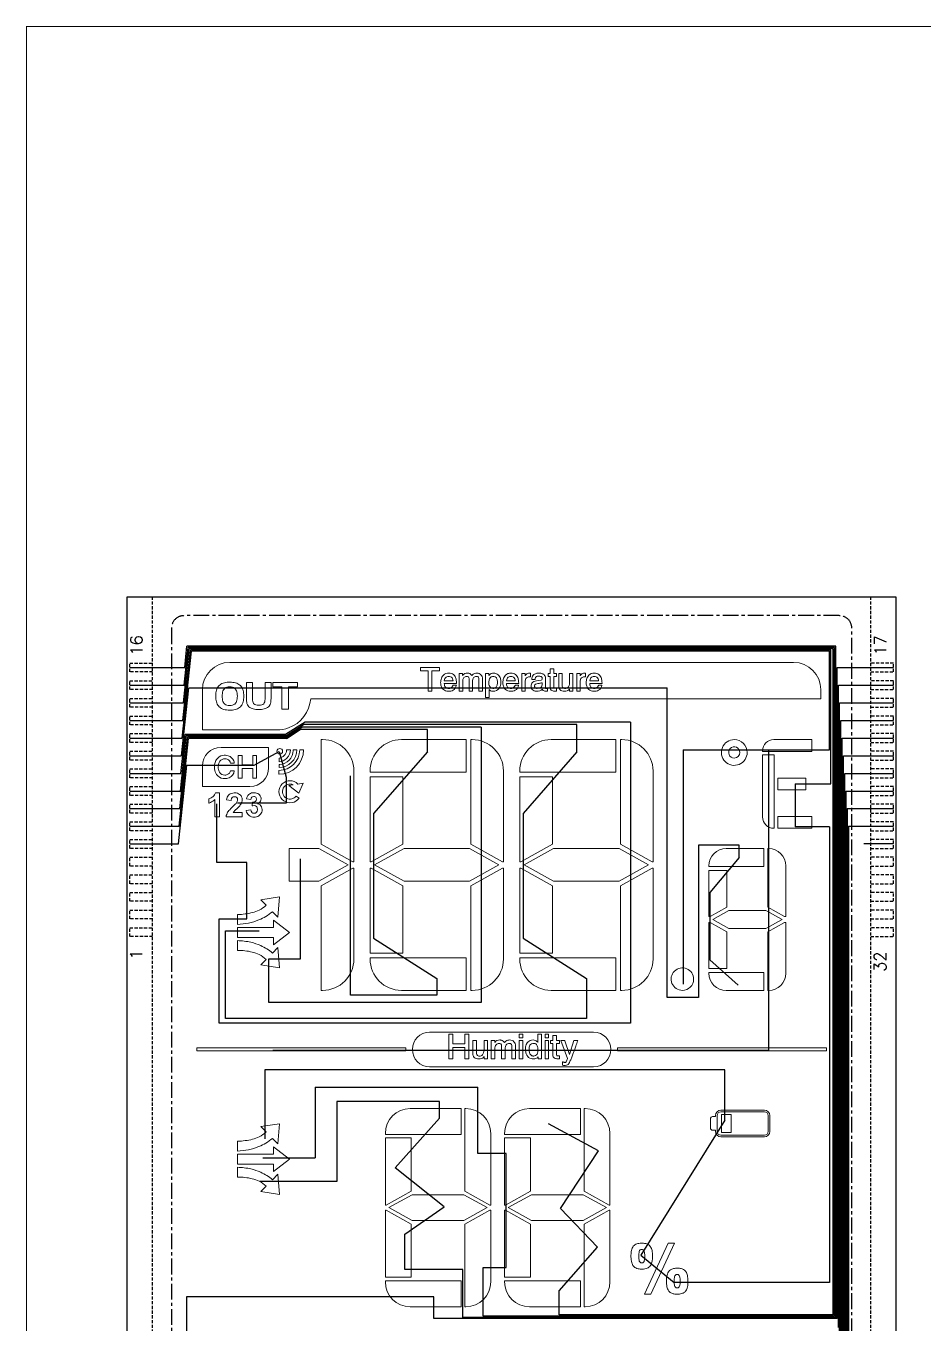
# Model space of a CAD drawing. Header units: millimetres. Extents: x 406 to 1082, y -777 to -474.
# Drawn here: x 752.3 to 823.5, y -701.9 to -599 of the extents above; entities that cross this region are included whole.
import ezdxf
from ezdxf.enums import TextEntityAlignment as Align

# ---------------------------------------------------------------- set-up
doc = ezdxf.new("R2010")
doc.units = ezdxf.units.MM
doc.linetypes.add('CENTER', pattern=[2, 1.25, -0.25, 0.25, -0.25])
doc.linetypes.add('HIDDEN', pattern=[0.375, 0.25, -0.125])
doc.layers.add('SEG', color=42, linetype='Continuous')
doc.layers.add('SPEC', color=2, linetype='Continuous')
doc.styles.add('ROMANS', font='ROMANS.shx')

msp = doc.modelspace()

# ---------------------------------------------------------------- linework, layer by layer
msp.add_lwpolyline([(821.362, -644.302), (821.362, -729.302), (760.362, -729.302), (760.362, -644.302)], close=True)
at = {"linetype": 'HIDDEN'}
for points in [[(762.362, -729.302), (762.362, -644.302)], [(819.362, -729.302), (819.362, -644.302)], [(762.362, -650.262), (760.562, -650.262), (760.562, -649.562), (762.362, -649.562)], [(819.362, -650.262), (821.162, -650.262), (821.162, -649.562), (819.362, -649.562)], [(762.362, -651.662), (760.562, -651.662), (760.562, -650.962), (762.362, -650.962)], [(819.362, -651.662), (821.162, -651.662), (821.162, -650.962), (819.362, -650.962)], [(762.362, -653.062), (760.562, -653.062), (760.562, -652.362), (762.362, -652.362)], [(819.362, -653.062), (821.162, -653.062), (821.162, -652.362), (819.362, -652.362)], [(762.362, -654.462), (760.562, -654.462), (760.562, -653.762), (762.362, -653.762)], [(819.362, -654.462), (821.162, -654.462), (821.162, -653.762), (819.362, -653.762)], [(762.362, -655.862), (760.562, -655.862), (760.562, -655.162), (762.362, -655.162)], [(819.362, -655.862), (821.162, -655.862), (821.162, -655.162), (819.362, -655.162)], [(762.362, -657.262), (760.562, -657.262), (760.562, -656.562), (762.362, -656.562)], [(819.362, -657.262), (821.162, -657.262), (821.162, -656.562), (819.362, -656.562)], [(762.362, -658.662), (760.562, -658.662), (760.562, -657.962), (762.362, -657.962)], [(819.362, -658.662), (821.162, -658.662), (821.162, -657.962), (819.362, -657.962)], [(762.362, -660.062), (760.562, -660.062), (760.562, -659.362), (762.362, -659.362)], [(819.362, -660.062), (821.162, -660.062), (821.162, -659.362), (819.362, -659.362)], [(762.362, -661.462), (760.562, -661.462), (760.562, -660.762), (762.362, -660.762)], [(819.362, -661.462), (821.162, -661.462), (821.162, -660.762), (819.362, -660.762)], [(762.362, -662.862), (760.562, -662.862), (760.562, -662.162), (762.362, -662.162)], [(819.362, -662.862), (821.162, -662.862), (821.162, -662.162), (819.362, -662.162)], [(762.362, -664.262), (760.562, -664.262), (760.562, -663.562), (762.362, -663.562)], [(819.362, -664.262), (821.162, -664.262), (821.162, -663.562), (819.362, -663.562)], [(762.362, -665.662), (760.562, -665.662), (760.562, -664.962), (762.362, -664.962)], [(819.362, -665.662), (821.162, -665.662), (821.162, -664.962), (819.362, -664.962)], [(762.362, -667.062), (760.562, -667.062), (760.562, -666.362), (762.362, -666.362)], [(819.362, -667.062), (821.162, -667.062), (821.162, -666.362), (819.362, -666.362)], [(762.362, -668.462), (760.562, -668.462), (760.562, -667.762), (762.362, -667.762)], [(819.362, -668.462), (821.162, -668.462), (821.162, -667.762), (819.362, -667.762)], [(762.362, -669.862), (760.562, -669.862), (760.562, -669.162), (762.362, -669.162)], [(819.362, -669.862), (821.162, -669.862), (821.162, -669.162), (819.362, -669.162)], [(762.362, -671.262), (760.562, -671.262), (760.562, -670.562), (762.362, -670.562)], [(819.362, -671.262), (821.162, -671.262), (821.162, -670.562), (819.362, -670.562)]]:
    msp.add_lwpolyline(points, dxfattribs=at)
at = {"linetype": 'CENTER'}
msp.add_lwpolyline([(763.862, -646.802), (763.862, -726.802, 0.4142136), (764.862, -727.802), (816.862, -727.802, 0.4142136), (817.862, -726.802), (817.862, -646.802, 0.4142136), (816.862, -645.802), (764.862, -645.802, 0.4142136)], format="xyb", close=True, dxfattribs=at)
at = {"lineweight": 9}
for points in [[(772.244, -654.87, 0.0871092), (773.155, -654.711, 0.2946703), (774.915, -652.393), (815.4, -652.393), (815.4, -651.671, 0.4141296), (813.235, -649.506), (768.491, -649.506, 0.4141209), (766.326, -651.671), (766.326, -654.87)], [(794.427, -650.636), (794.208, -650.636), (794.208, -651.476), (794.208, -651.484), (794.209, -651.491, 0.3059081), (794.252, -651.552, 0.0980566), (794.313, -651.561), (794.427, -651.561), (794.427, -651.78), (794.234, -651.78, -0.0446054), (794.141, -651.772, -0.1571167), (793.995, -651.7, -0.1693673), (793.932, -651.558, -0.0394879), (793.93, -651.495), (793.93, -650.636), (793.761, -650.636), (793.761, -650.398), (793.93, -650.398), (793.93, -650.03), (794.208, -650.03), (794.208, -650.398), (794.427, -650.398)], [(785.88, -651.581, 0.0370069), (785.956, -651.57, 0.2429211), (786.179, -651.398, 0.0434346), (786.204, -651.331), (786.209, -651.313), (786.477, -651.313), (786.471, -651.342, -0.2067618), (786.223, -651.725, -0.1032395), (786.035, -651.787, -0.0377181), (785.85, -651.8, -0.0722523), (785.619, -651.76, -0.1862673), (785.331, -651.527, -0.0984507), (785.24, -651.245, -0.0237574), (785.229, -651.129, -0.0780408), (785.29, -650.766, -0.0295792), (785.324, -650.685, -0.2001827), (785.64, -650.402, -0.0792773), (785.889, -650.358, -0.0606487), (786.059, -650.38, -0.2130731), (786.379, -650.635, -0.0851086), (786.471, -650.917, -0.0383409), (786.491, -651.168), (786.492, -651.193), (785.517, -651.193, 0.0767898), (785.547, -651.373, 0.2384183), (785.724, -651.557, 0.0874784)], [(785.86, -650.616, 0.0352199), (785.79, -650.627, 0.2240954), (785.573, -650.791, 0.0898478), (785.52, -650.964), (786.211, -650.964, 0.0738911), (786.172, -650.803, 0.2720981), (785.944, -650.623, 0.0435445)], [(788.55, -651.78), (788.272, -651.78), (788.272, -650.9, 0.0223432), (788.271, -650.841, 0.1151529), (788.235, -650.7, 0.0641145), (788.209, -650.666, 0.1750624), (788.098, -650.617, 0.0452947), (788.049, -650.616, 0.0285811), (788.002, -650.624, 0.2370554), (787.81, -650.772, 0.0948176), (787.764, -650.951), (787.764, -651.78), (787.486, -651.78), (787.486, -650.84, 0.0735874), (787.472, -650.73, 0.2935156), (787.356, -650.621, 0.0535163), (787.302, -650.616, 0.0366851), (787.237, -650.624, 0.2307951), (787.036, -650.77, 0.1007714), (786.983, -650.958, 0.0202046), (786.978, -651.03), (786.978, -651.78), (786.7, -651.78), (786.7, -650.398), (786.969, -650.398), (786.969, -650.537, -0.2335848), (787.352, -650.358, -0.0288833), (787.408, -650.361, -0.1971162), (787.653, -650.492, -0.0448446), (787.701, -650.561, -0.0555893), (787.813, -650.454, -0.1656337), (788.089, -650.357), (788.108, -650.358, -0.0746218), (788.287, -650.396, -0.2255921), (788.515, -650.63, -0.0816605), (788.55, -650.839)], [(789.43, -650.358, -0.0648928), (789.618, -650.392, -0.1926901), (789.908, -650.63, -0.0966706), (790.002, -650.93, -0.0218144), (790.012, -651.048, -0.0781946), (789.945, -651.418, -0.0343251), (789.904, -651.51, -0.229454), (789.537, -651.783, -0.0447028), (789.401, -651.8, -0.0254463), (789.338, -651.796, -0.1828123), (789.067, -651.671), (789.067, -652.287), (788.799, -652.287), (788.799, -650.398), (789.057, -650.398), (789.057, -650.552, -0.033171), (789.103, -650.497, -0.2137865)], [(789.391, -650.616, 0.033145), (789.34, -650.619, 0.2103507), (789.156, -650.726, 0.0989126), (789.086, -650.882, 0.0625653), (789.057, -651.158, 0.0750688), (789.088, -651.352, 0.2662662), (789.314, -651.566, 0.0457063), (789.402, -651.581, 0.0306271), (789.451, -651.577, 0.2525837), (789.666, -651.422, 0.0966536), (789.728, -651.189, 0.0200891), (789.734, -651.088, 0.0218403), (789.732, -650.992, 0.1116626), (789.67, -650.759, 0.0623045), (789.627, -650.701, 0.1704659), (789.454, -650.62, 0.0339054)], [(790.45, -651.193, 0.0767898), (790.479, -651.373, 0.2384183), (790.657, -651.557, 0.0874784), (790.812, -651.581, 0.0370069), (790.889, -651.57, 0.2429211), (791.112, -651.398, 0.0434346), (791.137, -651.331), (791.142, -651.313), (791.409, -651.313), (791.404, -651.342, -0.2067618), (791.155, -651.725, -0.1032395), (790.967, -651.787, -0.0377181), (790.783, -651.8, -0.0722523), (790.552, -651.76, -0.1862673), (790.264, -651.527, -0.0984507), (790.172, -651.245, -0.0237574), (790.162, -651.129, -0.0780408), (790.222, -650.766, -0.0295792), (790.257, -650.685, -0.2001827), (790.572, -650.402, -0.0792773), (790.822, -650.358, -0.0606487), (790.992, -650.38, -0.2130731), (791.311, -650.635, -0.0851086), (791.403, -650.917, -0.0383409), (791.424, -651.168), (791.424, -651.193)], [(790.793, -650.616, 0.0352199), (790.723, -650.627, 0.2240954), (790.505, -650.791, 0.0898478), (790.453, -650.964), (791.144, -650.964, 0.0738911), (791.105, -650.803, 0.2720981), (790.876, -650.623, 0.0435445)], [(792.369, -650.656), (792.254, -650.656, 0.0660722), (792.138, -650.677, 0.2225021), (791.973, -650.83, 0.086201), (791.941, -650.98), (791.941, -651.78), (791.663, -651.78), (791.663, -650.398), (791.931, -650.398), (791.931, -650.565, -0.054473), (792.018, -650.465, -0.1933962), (792.285, -650.358, -0.1050475), (792.33, -650.368), (792.369, -650.368)], [(793.711, -651.78), (793.637, -651.78, -0.0849996), (793.506, -651.787, -0.1173174), (793.382, -651.749, -0.06037), (793.351, -651.723, -0.1553075), (793.307, -651.63, -0.1861213), (792.841, -651.8, -0.0737311), (792.646, -651.763, -0.2680588), (792.413, -651.505, -0.0455964), (792.4, -651.408, -0.0377854), (792.408, -651.318, -0.2434006), (792.616, -651.03, -0.084849), (792.828, -650.965), (793.197, -650.925, 0.352044), (793.29, -650.835, 0.0482908), (793.294, -650.79, 0.2795521), (793.214, -650.64, 0.098485), (793.105, -650.603, 0.0721109), (792.926, -650.602, 0.030333), (792.887, -650.611, 0.2865378), (792.736, -650.77, 0.0431653), (792.726, -650.832), (792.725, -650.855), (792.469, -650.855), (792.469, -650.83, -0.0662702), (792.492, -650.67, -0.2084757), (792.686, -650.43, -0.1016325), (792.94, -650.362, -0.0222196), (793.04, -650.358, -0.0795902), (793.305, -650.406, -0.034289), (793.366, -650.435, -0.2338171), (793.544, -650.681, -0.0401185), (793.552, -650.76), (793.552, -651.526, 0.0460385), (793.554, -651.546, 0.2661434), (793.577, -651.576, 0.1001883), (793.607, -651.581), (793.633, -651.581, -0.0687775), (793.687, -651.571), (793.711, -651.571)], [(792.687, -651.377, 0.0641094), (792.697, -651.458, 0.2559658), (792.791, -651.565, 0.091977), (792.891, -651.581, 0.0893706), (793.118, -651.528, 0.2783813), (793.284, -651.296), (793.284, -651.118, -0.0543915), (793.043, -651.178), (792.944, -651.193, 0.0846469), (792.787, -651.227, 0.0349856), (792.759, -651.242, 0.274835)], [(795.72, -650.398), (795.72, -651.78), (795.462, -651.78), (795.462, -651.62, -0.1936753), (795.176, -651.791, -0.0434189), (795.072, -651.8), (795.049, -651.8, -0.0767811), (794.845, -651.761, -0.2306986), (794.626, -651.544, -0.0806607), (794.597, -651.378), (794.597, -650.398), (794.875, -650.398), (794.875, -651.307, 0.1001322), (794.902, -651.465, 0.2115872), (795.005, -651.565, 0.0930094), (795.109, -651.581, 0.0384247), (795.175, -651.574, 0.2240954), (795.378, -651.436, 0.1015477), (795.444, -651.231, 0.0191729), (795.452, -651.156), (795.452, -650.398)], [(796.735, -650.656), (796.62, -650.656, 0.0660722), (796.504, -650.677, 0.2225021), (796.339, -650.83, 0.086201), (796.307, -650.98), (796.307, -651.78), (796.029, -651.78), (796.029, -650.398), (796.297, -650.398), (796.297, -650.565, -0.054473), (796.384, -650.465, -0.1933962), (796.651, -650.358, -0.1050475), (796.696, -650.368), (796.735, -650.368)], [(798.037, -651.193), (797.063, -651.193, 0.0769765), (797.092, -651.373, 0.2383717), (797.27, -651.557, 0.087331), (797.426, -651.581, 0.0369768), (797.503, -651.57, 0.2437931), (797.725, -651.399, 0.0436173), (797.75, -651.331), (797.755, -651.313), (798.022, -651.313), (798.017, -651.341, -0.2073763), (797.768, -651.725, -0.1039185), (797.581, -651.787, -0.0376428), (797.397, -651.8, -0.072254), (797.166, -651.76, -0.1859131), (796.877, -651.527, -0.0983465), (796.786, -651.245, -0.0237614), (796.775, -651.13, -0.077701), (796.836, -650.766, -0.0294773), (796.87, -650.685, -0.1999693), (797.186, -650.402, -0.0793938), (797.435, -650.358, -0.0605653), (797.606, -650.38, -0.2132511), (797.925, -650.635, -0.0852939), (798.017, -650.917, -0.0384156), (798.037, -651.168)], [(797.406, -650.616, 0.0352199), (797.336, -650.627, 0.2240954), (797.119, -650.791, 0.0898478), (797.066, -650.964), (797.757, -650.964, 0.0742199), (797.718, -650.803, 0.2722055), (797.489, -650.623, 0.0434684)], [(767.799, -656.249, 0.4141272), (766.326, -657.723), (766.326, -659.353), (770.098, -659.353, 0.4141272), (771.572, -657.879), (771.572, -656.249)], [(772.239, -656.56, -0.4141418), (772.464, -656.336, -0.4141418), (772.688, -656.56, -1)], [(774.046, -656.438, -0.4133164), (772.406, -658.078), (772.4, -658.078), (772.4, -658.386), (772.403, -658.387, 0.4136352), (774.354, -656.438)], [(772.824, -656.899, -0.191568), (772.411, -657.097), (772.405, -657.098), (772.405, -657.403, 0.1772311), (773.003, -657.125), (773.032, -657.094, 0.190199), (773.302, -656.438), (772.998, -656.438), (772.996, -656.474, -0.1908483)], [(773.52, -656.491, -0.1960727), (773.212, -657.263, -0.1963936), (772.461, -657.619), (772.406, -657.62), (772.406, -657.849, 0.4133654), (773.817, -656.437), (773.518, -656.437)], [(775.75, -655.632), (775.75, -663.925), (778.262, -665.32), (778.343, -665.32), (778.343, -658.122, 0.4141282), (775.854, -655.632)], [(779.634, -658.122), (779.634, -658.225), (787.261, -658.225), (787.261, -655.632), (782.124, -655.632, 0.4141339)], [(787.621, -655.632), (787.621, -663.925), (790.134, -665.32), (790.214, -665.32), (790.214, -658.122, 0.4141343), (787.725, -655.632)], [(793.995, -655.632, 0.4141339), (791.505, -658.122), (791.505, -658.225), (799.132, -658.225), (799.132, -655.632)], [(799.492, -655.632), (799.492, -663.925), (802.005, -665.32), (802.086, -665.32), (802.086, -658.122, 0.4141343), (799.596, -655.632)], [(809.554, -656.654, -2.414661), (808.532, -655.632, -0.4141364)], [(808.532, -657.099, -2.414768), (808.976, -656.654, -0.4141321)], [(810.77, -656.531), (810.77, -656.568), (814.687, -656.568), (814.687, -655.632), (811.668, -655.632, 0.4141346)], [(768.095, -658.73, -0.0372086), (767.965, -658.72, -0.2088208), (767.443, -658.398, -0.1229838), (767.281, -657.959, -0.0895234), (767.304, -657.518, -0.0875417), (767.434, -657.218, -0.2106314), (767.951, -656.884, -0.1140221), (768.37, -656.913, -0.2344311), (768.809, -657.33, -0.0527074), (768.85, -657.49), (768.546, -657.49, 0.0398684), (768.516, -657.407, 0.256206), (768.199, -657.16, 0.0449987), (768.095, -657.151, 0.2451777), (767.715, -657.341, 0.1026789), (767.607, -657.582, 0.106525), (767.603, -658.002, 0.0858546), (767.69, -658.224, 0.2693078), (768.095, -658.452, 0.0440129), (768.194, -658.443, 0.2473547), (768.521, -658.197, 0.0608754), (768.549, -658.11), (768.855, -658.11, -0.2693817), (768.435, -658.665, -0.1016228)], [(810.77, -656.837), (810.77, -661.771, 0.4141356), (811.668, -662.67), (811.706, -662.67), (811.706, -656.837)], [(773.889, -660.395, 0.0473747), (773.996, -660.269), (773.756, -660.109, -0.3655924), (773.005, -660.292, -0.414149), (772.736, -659.49, -0.4141292), (773.539, -659.22), (773.172, -659.285), (773.964, -659.893), (774.307, -659.084), (773.903, -659.156, 0.4141394), (772.663, -659.142, 0.4141402), (772.649, -660.381, 0.4141294)], [(810.889, -664.283), (807.885, -664.283, 0.414124), (806.522, -665.646), (806.522, -665.703), (810.889, -665.703)], [(811.255, -664.283), (811.198, -664.283), (811.198, -668.929), (812.511, -669.659), (812.618, -669.659), (812.618, -665.646, 0.4141194)], [(775.75, -675.527), (775.854, -675.527, 0.4141277), (778.343, -673.038), (778.343, -665.839), (778.262, -665.839), (775.75, -667.235)], [(787.621, -675.527), (787.725, -675.527, 0.4141339), (790.214, -673.038), (790.214, -665.839), (790.134, -665.839), (787.621, -667.235)], [(802.005, -665.839), (799.492, -667.235), (799.492, -675.527), (799.596, -675.527, 0.4141339), (802.086, -673.038), (802.086, -665.839)], [(770.805, -669.938, 0.0353371), (771.358, -669.663, 0.0446225), (771.891, -669.284), (772.299, -669.718), (772.445, -668.119), (770.972, -668.349), (771.382, -668.772, -0.0872548), (770.822, -669.162, -0.0437307), (770.304, -669.352, -0.0622478), (769.115, -669.505), (769.115, -670.292, 0.0864883)], [(811.198, -670.883), (811.198, -675.529), (811.255, -675.529, 0.4141185), (812.618, -674.166), (812.618, -670.154), (812.511, -670.154)], [(770.822, -672.689, -0.0890301), (771.382, -673.079), (770.972, -673.501), (772.445, -673.732), (772.299, -672.134), (771.891, -672.568, 0.0685659), (770.949, -671.976, 0.0482334), (770.179, -671.711, 0.0398014), (769.115, -671.578), (769.115, -672.356, -0.0679718), (770.274, -672.491, -0.0459294)], [(779.634, -672.934), (779.634, -673.038, 0.4141343), (782.124, -675.527), (787.261, -675.527), (787.261, -672.934)], [(791.505, -672.934), (791.505, -673.038, 0.4141343), (793.995, -675.527), (799.132, -675.527), (799.132, -672.934)], [(804.411, -675.528, -2.4147199), (805.304, -674.635, -0.4141359)], [(810.889, -674.109), (806.522, -674.109), (806.522, -674.166, 0.4141256), (807.885, -675.529), (810.889, -675.529)], [(784.353, -678.843, 0.4141317), (782.983, -680.213, 0.41412), (784.353, -681.584), (797.372, -681.584, 0.4141304), (798.743, -680.213, 0.4141421), (797.372, -678.843)], [(793.229, -680.944), (792.962, -680.944), (792.962, -680.809, -0.1857359), (792.691, -680.957, -0.0398016), (792.592, -680.965, -0.062601), (792.401, -680.935, -0.1994728), (792.075, -680.677, -0.080211), (791.982, -680.421, -0.0408194), (791.954, -680.183, -0.0807621), (792.021, -679.832, -0.0287766), (792.055, -679.759, -0.1851882), (792.335, -679.507, -0.079826), (792.559, -679.462, -0.1764781), (792.872, -679.578, -0.0372204), (792.951, -679.652), (792.951, -678.994), (793.229, -678.994)], [(788.95, -680.944), (788.683, -680.944), (788.683, -680.776, -0.2022052), (788.369, -680.958, -0.0373862), (788.275, -680.965), (788.249, -680.965, -0.0771179), (788.037, -680.925, -0.2230688), (787.812, -680.709, -0.0872839), (787.779, -680.525), (787.779, -679.503), (788.067, -679.503), (788.067, -680.452, 0.1019513), (788.096, -680.616, 0.2718278), (788.254, -680.734, 0.0417593), (788.312, -680.739, 0.0322002), (788.372, -680.733, 0.2230069), (788.589, -680.595, 0.1046555), (788.662, -680.385, 0.0225802), (788.672, -680.294), (788.672, -679.503), (788.95, -679.503)], [(790.884, -680.026, 0.0224772), (790.884, -679.965, 0.115913), (790.846, -679.817, 0.0645116), (790.818, -679.781, 0.1661262), (790.712, -679.732, 0.0381461), (790.665, -679.728), (790.658, -679.728), (790.65, -679.729, 0.0287049), (790.602, -679.737, 0.2370717), (790.4, -679.892, 0.0947445), (790.352, -680.08), (790.352, -680.944), (790.064, -680.944), (790.064, -679.964, 0.073453), (790.049, -679.849, 0.2935992), (789.927, -679.734, 0.053587), (789.87, -679.729, 0.0366502), (789.802, -679.738, 0.2307724), (789.592, -679.89, 0.1009418), (789.536, -680.087, 0.0202476), (789.532, -680.162), (789.532, -680.944), (789.243, -680.944), (789.243, -679.503), (789.521, -679.503), (789.521, -679.65, -0.2346799), (789.922, -679.461, -0.0289815), (789.981, -679.465, -0.1982982), (790.237, -679.602, -0.0452392), (790.287, -679.674, -0.0594676), (790.41, -679.558, -0.173408), (790.713, -679.462, -0.0747801), (790.899, -679.501, -0.2262586), (791.136, -679.745, -0.0816665), (791.173, -679.963), (791.173, -680.944), (790.884, -680.944)], [(792.602, -679.729, 0.028257), (792.545, -679.732, 0.1738066), (792.354, -679.818, 0.1166314), (792.275, -679.955, 0.0857098), (792.242, -680.223, 0.068715), (792.285, -680.488, 0.0369916), (792.314, -680.558, 0.2394821), (792.533, -680.731, 0.0374432), (792.593, -680.739, 0.0384111), (792.675, -680.724, 0.2578203), (792.916, -680.505, 0.0830756), (792.951, -680.295, 0.0652167), (792.918, -679.995, 0.0691602), (792.865, -679.869, 0.2283956), (792.665, -679.734, 0.0413545)], [(794.652, -679.749), (794.424, -679.749), (794.424, -680.628), (794.424, -680.636), (794.425, -680.644, 0.3063573), (794.47, -680.708, 0.0979138), (794.534, -680.718), (794.652, -680.718), (794.652, -680.944), (794.451, -680.944, -0.04486), (794.354, -680.936, -0.1565868), (794.202, -680.861, -0.169498), (794.138, -680.713, -0.039098), (794.136, -680.648), (794.136, -679.749), (793.959, -679.749), (793.959, -679.503), (794.136, -679.503), (794.136, -679.118), (794.424, -679.118), (794.424, -679.503), (794.652, -679.503)], [(796.101, -679.536, 0.0091527), (795.956, -679.941), (795.84, -680.26), (795.722, -680.579), (795.602, -680.897, -0.0120614), (795.491, -681.156, -0.0336797), (795.396, -681.336, -0.075617), (795.347, -681.394, -0.1677939), (795.216, -681.47, -0.0726062), (795.028, -681.484), (795.027, -681.484, -0.1014928), (794.926, -681.461), (794.911, -681.455), (794.911, -681.206), (794.936, -681.206, -0.1872411), (794.969, -681.22, 0.0755878), (795.07, -681.237), (795.079, -681.239, 0.2049529), (795.131, -681.237, 0.1103256), (795.177, -681.197, 0.0694657), (795.246, -681.073, 0.0242038), (795.294, -680.941), (794.776, -679.503), (795.088, -679.503), (795.094, -679.52), (795.449, -680.606), (795.8, -679.503), (796.114, -679.503)], [(780.843, -686.867), (780.843, -686.949), (786.869, -686.949), (786.869, -684.9), (782.81, -684.9, 0.4141341)], [(787.154, -684.9), (787.154, -691.452), (789.139, -692.555), (789.203, -692.555), (789.203, -686.867, 0.4141341), (787.236, -684.9)], [(790.304, -686.867), (790.304, -686.949), (796.33, -686.949), (796.33, -684.9), (792.271, -684.9, 0.4141341)], [(796.614, -684.9), (796.614, -691.452), (798.6, -692.555), (798.664, -692.555), (798.664, -686.867, 0.4141341), (796.696, -684.9)], [(810.921, -685.027), (807.474, -685.027, 0.4133956), (807.041, -685.46), (807.041, -685.544), (806.815, -685.544, 0.4141365), (806.634, -685.724), (806.634, -686.447, 0.4141299), (806.815, -686.627), (807.041, -686.627), (807.041, -686.716, 0.4133988), (807.474, -687.149), (810.921, -687.149, 0.4133716), (811.354, -686.716), (811.354, -685.46, 0.4133716)], [(810.921, -687.014), (807.474, -687.014, -0.4134888), (807.176, -686.716), (807.176, -685.46, -0.413501), (807.474, -685.162), (810.921, -685.162, -0.4135403), (811.219, -685.46), (811.219, -686.716, -0.4135403)], [(770.822, -687.143, -0.0437307), (770.304, -687.334, -0.0622478), (769.115, -687.486), (769.115, -688.273, 0.0864883), (770.805, -687.919, 0.0353371), (771.358, -687.644, 0.0446225), (771.891, -687.265), (772.299, -687.699), (772.445, -686.1), (770.972, -686.331), (771.382, -686.753, -0.0872548)], [(770.949, -689.958, 0.0482334), (770.179, -689.692, 0.0398014), (769.115, -689.559), (769.115, -690.337, -0.0679718), (770.274, -690.472, -0.0459294), (770.822, -690.671, -0.0890301), (771.382, -691.061), (770.972, -691.483), (772.445, -691.713), (772.299, -690.115), (771.891, -690.549, 0.0685659)], [(787.154, -694.068), (787.154, -700.62), (787.236, -700.62, 0.4141341), (789.203, -698.653), (789.203, -692.965), (789.139, -692.965)], [(796.614, -694.068), (796.614, -700.62), (796.696, -700.62, 0.4141341), (798.664, -698.653), (798.664, -692.965), (798.6, -692.965)], [(800.826, -697.594), (800.788, -697.58, -0.1339508), (800.529, -697.403, -0.1025514), (800.393, -697.128, -0.0632424), (800.333, -696.674), (800.332, -696.619), (800.332, -696.606), (800.332, -696.551), (800.334, -696.498), (800.336, -696.447, -0.0643588), (800.402, -696.056, -0.1324688), (800.577, -695.762, -0.1250843), (800.876, -695.61, -0.0639649), (801.239, -695.577, -0.0787069), (801.588, -695.637, -0.1488955), (801.865, -695.837, -0.0274428), (801.917, -695.919, -0.0801137), (802.019, -696.251, -0.0610197), (802.031, -696.862, -0.0516939), (801.974, -697.156), (801.962, -697.191, -0.1018275), (801.823, -697.43, -0.1285868), (801.539, -697.596, -0.0801347), (801.137, -697.641, -0.0711959)], [(801.403, -696.907, -0.0571083), (801.369, -697.029), (801.353, -697.059), (801.329, -697.091), (801.3, -697.115), (801.267, -697.133), (801.229, -697.143), (801.188, -697.146), (801.152, -697.144), (801.113, -697.135), (801.08, -697.119), (801.05, -697.096), (801.026, -697.066, -0.0997243), (800.977, -696.934), (800.97, -696.897, -0.0207675), (800.956, -696.767), (800.954, -696.716, -0.0471644), (800.971, -696.312), (800.978, -696.276, -0.079443), (801.022, -696.158), (801.045, -696.127), (801.074, -696.103), (801.107, -696.085, -0.1204659), (801.222, -696.074), (801.26, -696.083), (801.294, -696.099), (801.323, -696.122, -0.1170759), (801.38, -696.217), (801.389, -696.246, -0.0581163), (801.423, -696.548, -0.0431886)], [(804.729, -697.905, 0.1958052), (804.4, -697.623, 0.0761133), (804.102, -697.566), (804.052, -697.563), (804.001, -697.562), (803.967, -697.562), (803.917, -697.564), (803.868, -697.568, 0.07373), (803.577, -697.633, 0.1978594), (803.254, -697.944, 0.0753701), (803.163, -698.294, 0.0663383), (803.17, -698.954, 0.0809523), (803.272, -699.286, 0.1134718), (803.437, -699.481, 0.051572), (803.564, -699.552, 0.0701802), (803.806, -699.615), (803.852, -699.621), (803.9, -699.625, 0.0188081), (804.038, -699.627), (804.088, -699.625, 0.0835128), (804.428, -699.557), (804.462, -699.541, 0.0904608), (804.636, -699.418, 0.1105234), (804.787, -699.147, 0.0684338), (804.854, -698.704, 0.0472932), (804.831, -698.237, 0.0800972)], [(780.843, -698.571), (780.843, -698.653, 0.4141341), (782.81, -700.62), (786.869, -700.62), (786.869, -698.571)], [(790.304, -698.571), (790.304, -698.653, 0.4141341), (792.271, -700.62), (796.33, -700.62), (796.33, -698.571)], [(804.232, -698.763), (804.228, -698.81, -0.0549024), (804.193, -698.989, -0.158432), (804.111, -699.101), (804.078, -699.118, -0.163158), (803.927, -699.122), (803.893, -699.106), (803.863, -699.083), (803.838, -699.054, -0.1010268), (803.797, -698.958, -0.0425744), (803.773, -698.806), (803.769, -698.759), (803.767, -698.708, -0.046268), (803.784, -698.298, -0.057955), (803.817, -698.176), (803.833, -698.145), (803.857, -698.114), (803.886, -698.089), (803.919, -698.072, -0.1288059), (804.036, -698.06), (804.073, -698.07), (804.107, -698.087), (804.136, -698.11), (804.162, -698.14, -0.1008725), (804.211, -698.271), (804.218, -698.307, -0.05209)]]:
    msp.add_lwpolyline(points, format="xyb", close=True, dxfattribs=at)
for points in [[(785.149, -650.168), (784.532, -650.168), (784.532, -651.78), (784.244, -651.78), (784.244, -650.168), (783.628, -650.168), (783.628, -649.91), (785.149, -649.91)], [(768.367, -653.294), (768.248, -653.283), (768.138, -653.266), (768.034, -653.241), (767.938, -653.209), (767.851, -653.17), (767.771, -653.124), (767.7, -653.07), (767.649, -653.023), (767.593, -652.959), (767.543, -652.889), (767.501, -652.811), (767.464, -652.725), (767.434, -652.632), (767.41, -652.531), (767.393, -652.424), (767.383, -652.309), (767.378, -652.187), (767.378, -652.165), (767.381, -652.043), (767.392, -651.93), (767.41, -651.824), (767.435, -651.724), (767.467, -651.632), (767.505, -651.547), (767.551, -651.469), (767.605, -651.399), (767.653, -651.346), (767.721, -651.289), (767.795, -651.237), (767.878, -651.193), (767.968, -651.157), (768.067, -651.127), (768.172, -651.105), (768.284, -651.088), (768.405, -651.081), (768.494, -651.078), (768.62, -651.082), (768.739, -651.093), (768.85, -651.11), (768.953, -651.135), (769.048, -651.167), (769.136, -651.206), (769.215, -651.254), (769.288, -651.306), (769.336, -651.35), (769.393, -651.413), (769.443, -651.485), (769.487, -651.564), (769.524, -651.65), (769.555, -651.744), (769.578, -651.844), (769.595, -651.952), (769.605, -652.066), (769.608, -652.187), (769.605, -652.308), (769.594, -652.424), (769.578, -652.531), (769.554, -652.632), (769.524, -652.725), (769.487, -652.812), (769.443, -652.89), (769.393, -652.962), (769.336, -653.025), (769.269, -653.084), (769.195, -653.136), (769.113, -653.18), (769.023, -653.218), (768.926, -653.247), (768.82, -653.271), (768.708, -653.287), (768.587, -653.295), (768.494, -653.298)], [(770.293, -651.094), (769.825, -651.094), (769.825, -652.459), (769.83, -652.573), (769.84, -652.669), (769.854, -652.75), (769.862, -652.78), (769.9, -652.879), (769.952, -652.957), (770.018, -653.024), (770.1, -653.086), (770.191, -653.137), (770.291, -653.179), (770.362, -653.201), (770.458, -653.223), (770.562, -653.238), (770.675, -653.247), (770.796, -653.25), (770.894, -653.248), (771.009, -653.24), (771.115, -653.226), (771.212, -653.205), (771.301, -653.179), (771.39, -653.143), (771.481, -653.091), (771.564, -653.029), (771.638, -652.957), (771.655, -652.934), (771.703, -652.85), (771.737, -652.744), (771.746, -652.7), (771.758, -652.609), (771.766, -652.503), (771.768, -652.382), (771.768, -651.094), (771.299, -651.094), (771.299, -652.371), (771.297, -652.424), (771.287, -652.543), (771.265, -652.644), (771.231, -652.726), (771.186, -652.789), (771.118, -652.841), (771.03, -652.877), (770.923, -652.899), (770.796, -652.906), (770.792, -652.906), (770.665, -652.899), (770.559, -652.876), (770.472, -652.84), (770.407, -652.787), (770.387, -652.765), (770.345, -652.695), (770.316, -652.606), (770.298, -652.498), (770.293, -652.371)], [(773.873, -651.455), (773.152, -651.455), (773.152, -653.218), (772.631, -653.218), (772.631, -651.455), (771.91, -651.455), (771.91, -651.094), (773.873, -651.094)], [(768.378, -652.922), (768.272, -652.9), (768.18, -652.863), (768.102, -652.812), (768.037, -652.745), (767.993, -652.679), (767.957, -652.6), (767.929, -652.51), (767.908, -652.408), (767.896, -652.293), (767.893, -652.167), (767.895, -652.082), (767.906, -651.968), (767.925, -651.864), (767.955, -651.773), (767.993, -651.692), (768.041, -651.623), (768.102, -651.564), (768.18, -651.512), (768.272, -651.473), (768.377, -651.451), (768.494, -651.444), (768.604, -651.45), (768.71, -651.471), (768.803, -651.507), (768.883, -651.559), (768.95, -651.625), (768.989, -651.682), (769.028, -651.76), (769.058, -651.849), (769.08, -651.949), (769.093, -652.062), (769.097, -652.187), (769.094, -652.291), (769.082, -652.405), (769.062, -652.507), (769.033, -652.599), (768.995, -652.678), (768.95, -652.746), (768.887, -652.81), (768.808, -652.862), (768.716, -652.899), (768.611, -652.921), (768.494, -652.929)], [(770.322, -658.699), (770.322, -657.916), (769.471, -657.916), (769.471, -658.699), (769.167, -658.699), (769.167, -656.903), (769.471, -656.903), (769.471, -657.64), (770.322, -657.64), (770.322, -656.903), (770.626, -656.903), (770.626, -658.699)], [(779.634, -658.585), (779.634, -665.32), (779.715, -665.32), (782.228, -663.925), (782.228, -658.585)], [(791.505, -658.585), (791.505, -665.32), (791.586, -665.32), (794.099, -663.925), (794.099, -658.585)], [(811.975, -658.683), (811.975, -659.619), (814.207, -659.619), (814.207, -658.683)], [(766.954, -660.625), (767.049, -660.579), (767.139, -660.525), (767.224, -660.463), (767.303, -660.395), (767.303, -661.765), (767.667, -661.765), (767.667, -659.861), (767.372, -659.861), (767.346, -659.921), (767.294, -660.008), (767.226, -660.09), (767.143, -660.163), (767.107, -660.191), (767.011, -660.256), (766.92, -660.306), (766.834, -660.341), (766.834, -660.67), (766.853, -660.665)], [(768.613, -660.413), (768.61, -660.459), (768.247, -660.423), (768.268, -660.303), (768.299, -660.198), (768.344, -660.109), (768.401, -660.035), (768.45, -659.991), (768.533, -659.939), (768.626, -659.899), (768.727, -659.874), (768.838, -659.862), (768.877, -659.861), (768.994, -659.868), (769.098, -659.89), (769.193, -659.926), (769.275, -659.976), (769.318, -660.012), (769.387, -660.091), (769.437, -660.18), (769.467, -660.276), (769.479, -660.382), (769.479, -660.389), (769.47, -660.496), (769.445, -660.597), (769.433, -660.632), (769.39, -660.721), (769.333, -660.811), (769.287, -660.875), (769.235, -660.936), (769.162, -661.01), (769.069, -661.099), (769.05, -661.117), (768.944, -661.216), (768.869, -661.287), (768.832, -661.327), (768.766, -661.413), (768.756, -661.428), (769.479, -661.428), (769.479, -661.765), (768.205, -661.765), (768.222, -661.663), (768.251, -661.562), (768.294, -661.465), (768.328, -661.402), (768.371, -661.339), (768.425, -661.27), (768.491, -661.194), (768.57, -661.11), (768.661, -661.021), (768.738, -660.947), (768.847, -660.844), (768.933, -660.758), (768.996, -660.69), (769.037, -660.64), (769.039, -660.637), (769.09, -660.538), (769.112, -660.44), (769.114, -660.415), (769.097, -660.305), (769.05, -660.227), (768.966, -660.177), (768.868, -660.162), (768.762, -660.181), (768.687, -660.231), (768.64, -660.305)], [(770.594, -660.452), (770.535, -660.533), (770.514, -660.55), (770.425, -660.588), (770.31, -660.597), (770.269, -660.894), (770.338, -660.878), (770.437, -660.867), (770.532, -660.886), (770.616, -660.947), (770.632, -660.966), (770.676, -661.054), (770.689, -661.165), (770.688, -661.209), (770.664, -661.313), (770.614, -661.395), (770.608, -661.401), (770.524, -661.461), (770.424, -661.48), (770.331, -661.464), (770.245, -661.409), (770.233, -661.397), (770.182, -661.313), (770.154, -661.203), (769.803, -661.246), (769.806, -661.276), (769.832, -661.38), (769.872, -661.474), (769.927, -661.558), (770, -661.633), (770.033, -661.661), (770.118, -661.713), (770.211, -661.751), (770.315, -661.775), (770.427, -661.782), (770.515, -661.777), (770.617, -661.757), (770.713, -661.722), (770.8, -661.671), (770.88, -661.606), (770.924, -661.559), (770.985, -661.474), (771.028, -661.384), (771.054, -661.285), (771.063, -661.18), (771.051, -661.07), (771.019, -660.973), (770.965, -660.886), (770.894, -660.816), (770.807, -660.762), (770.705, -660.73), (770.803, -660.666), (770.879, -660.594), (770.934, -660.515), (770.966, -660.426), (770.977, -660.331), (770.976, -660.292), (770.955, -660.193), (770.912, -660.102), (770.844, -660.015), (770.801, -659.975), (770.72, -659.918), (770.628, -659.877), (770.527, -659.853), (770.415, -659.844), (770.332, -659.849), (770.229, -659.868), (770.132, -659.903), (770.088, -659.926), (770.003, -659.988), (769.937, -660.064), (769.898, -660.129), (769.86, -660.226), (769.83, -660.34), (770.165, -660.397), (770.193, -660.288), (770.245, -660.209), (770.304, -660.166), (770.404, -660.143), (770.47, -660.152), (770.556, -660.2), (770.591, -660.249), (770.613, -660.353)], [(811.975, -662.67), (814.687, -662.67), (814.687, -661.734), (811.975, -661.734)], [(777.899, -665.58), (775.565, -664.283), (773.206, -664.283), (773.206, -666.876), (775.565, -666.876)], [(787.525, -666.876), (789.859, -665.58), (787.525, -664.283), (782.324, -664.283), (779.99, -665.58), (782.324, -666.876)], [(799.396, -666.876), (801.73, -665.58), (799.396, -664.283), (794.195, -664.283), (791.861, -665.58), (794.195, -666.876)], [(779.715, -665.839), (779.634, -665.839), (779.634, -672.574), (782.228, -672.574), (782.228, -667.235)], [(791.505, -672.574), (794.099, -672.574), (794.099, -667.235), (791.586, -665.839), (791.505, -665.839)], [(807.942, -668.929), (807.942, -666.012), (806.522, -666.012), (806.522, -669.659), (806.628, -669.659)], [(811.042, -669.196), (808.098, -669.196), (806.82, -669.906), (808.098, -670.616), (811.042, -670.616), (812.32, -669.906)], [(771.959, -671.331), (771.958, -671.926), (773.228, -670.931), (771.958, -669.946), (771.958, -670.548), (769.115, -670.548), (769.115, -671.328)], [(806.522, -673.8), (807.942, -673.8), (807.942, -670.883), (806.628, -670.154), (806.522, -670.154)], [(787.454, -680.944), (787.145, -680.944), (787.145, -680.061), (786.198, -680.061), (786.198, -680.944), (785.889, -680.944), (785.889, -678.994), (786.198, -678.994), (786.198, -679.773), (787.145, -679.773), (787.145, -678.994), (787.454, -678.994)], [(791.744, -679.303), (791.456, -679.303), (791.456, -678.994), (791.744, -678.994)], [(793.8, -679.303), (793.512, -679.303), (793.512, -678.994), (793.8, -678.994)], [(782.46, -680.092), (765.884, -680.092), (765.884, -680.335), (782.46, -680.335)], [(791.744, -680.944), (791.456, -680.944), (791.456, -679.503), (791.744, -679.503)], [(793.8, -680.944), (793.512, -680.944), (793.512, -679.503), (793.8, -679.503)], [(815.841, -680.092), (799.265, -680.092), (799.265, -680.335), (815.841, -680.335)], [(807.508, -686.81), (808.291, -686.81), (808.291, -685.366), (807.508, -685.366)], [(780.843, -687.233), (780.843, -692.555), (780.907, -692.555), (782.892, -691.452), (782.892, -687.233)], [(790.304, -687.233), (790.304, -692.555), (790.368, -692.555), (792.353, -691.452), (792.353, -687.233)], [(771.958, -688.53), (769.115, -688.53), (769.115, -689.309), (771.959, -689.313), (771.958, -689.907), (773.228, -688.913), (771.958, -687.927)], [(787.078, -691.735), (782.968, -691.735), (781.124, -692.76), (782.968, -693.784), (787.078, -693.784), (788.922, -692.76)], [(796.539, -691.735), (792.429, -691.735), (790.585, -692.76), (792.429, -693.784), (796.539, -693.784), (798.383, -692.76)], [(780.843, -692.965), (780.843, -698.287), (782.892, -698.287), (782.892, -694.068), (780.907, -692.965)], [(790.368, -692.965), (790.304, -692.965), (790.304, -698.287), (792.353, -698.287), (792.353, -694.068)], [(803.291, -695.576), (801.398, -699.628), (801.9, -699.628), (803.788, -695.576)]]:
    msp.add_lwpolyline(points, close=True, dxfattribs=at)
at = {"layer": 'SEG'}
for p, q in [((764.917, -649.912), (765.097, -648.227)), ((816.591, -648.227), (765.097, -648.227)), ((816.591, -701.465), (816.591, -648.227)), ((764.721, -655.512), (765.456, -648.627)), ((764.77, -654.112), (765.366, -648.527)), ((764.819, -652.712), (765.276, -648.427)), ((764.868, -651.312), (765.186, -648.327)), ((816.491, -648.327), (765.186, -648.327)), ((816.391, -648.427), (765.276, -648.427)), ((816.191, -648.527), (765.366, -648.527)), ((816.091, -648.627), (765.456, -648.627)), ((816.091, -656.453), (816.091, -648.627)), ((816.191, -659.147), (816.191, -648.527)), ((816.391, -701.265), (816.391, -648.427)), ((816.491, -701.365), (816.491, -648.327)), ((760.562, -649.912), (764.917, -649.912)), ((816.691, -649.912), (821.162, -649.912)), ((816.691, -701.565), (816.691, -649.912)), ((760.562, -651.312), (764.868, -651.312)), ((816.791, -651.312), (821.162, -651.312)), ((816.791, -702.269), (816.791, -651.312)), ((764.672, -656.912), (765.247, -651.53)), ((765.247, -651.53), (803.212, -651.53)), ((803.212, -676.088), (803.212, -651.53)), ((760.562, -652.712), (764.819, -652.712)), ((816.891, -652.712), (821.162, -652.712)), ((816.891, -705.61), (816.891, -652.712)), ((760.562, -654.112), (764.77, -654.112)), ((774.472, -654.241), (772.911, -655.236)), ((800.307, -654.241), (774.472, -654.241)), ((800.307, -654.241), (800.307, -678.115)), ((816.991, -654.112), (821.162, -654.112)), ((816.991, -707.523), (816.991, -654.112)), ((764.525, -661.112), (765.131, -655.436)), ((764.574, -659.712), (765.041, -655.336)), ((764.623, -658.312), (764.951, -655.236)), ((772.911, -655.236), (764.951, -655.236)), ((772.94, -655.336), (765.041, -655.336)), ((772.969, -655.436), (765.131, -655.436)), ((772.94, -655.336), (774.345, -654.441)), ((772.969, -655.436), (774.217, -654.641)), ((772.998, -655.536), (774.089, -654.841)), ((784.176, -654.841), (774.089, -654.841)), ((788.436, -654.641), (774.217, -654.641)), ((796.047, -654.441), (774.345, -654.441)), ((784.176, -656.601), (784.176, -654.841)), ((788.436, -654.641), (788.436, -676.477)), ((796.047, -656.601), (796.047, -654.441)), ((760.562, -655.512), (764.721, -655.512)), ((764.476, -662.512), (765.221, -655.536)), ((772.998, -655.536), (765.221, -655.536)), ((804.486, -656.453), (816.091, -656.453)), ((804.486, -656.453), (804.486, -675.045)), ((811.255, -656.453), (811.255, -680.26)), ((817.091, -655.512), (821.162, -655.512)), ((817.091, -707.623), (817.091, -655.512)), ((760.562, -656.912), (764.672, -656.912)), ((770.42, -657.672), (772.426, -656.589)), ((772.426, -656.589), (772.961, -658.624)), ((784.176, -656.601), (779.9, -661.5)), ((796.047, -656.601), (791.771, -661.5)), ((817.191, -656.912), (821.162, -656.912)), ((817.191, -707.823), (817.191, -656.912)), ((760.562, -658.312), (764.623, -658.312)), ((764.427, -663.912), (765.093, -657.672)), ((765.093, -657.672), (770.42, -657.672)), ((778.077, -675.898), (778.077, -658.517)), ((817.291, -658.312), (821.162, -658.312)), ((817.291, -708.023), (817.291, -658.312)), ((772.961, -658.624), (772.961, -660.681)), ((813.369, -659.147), (816.191, -659.147)), ((813.369, -659.147), (813.369, -662.559)), ((760.562, -659.712), (764.574, -659.712)), ((817.391, -659.712), (821.162, -659.712)), ((817.391, -659.712), (817.391, -710.904)), ((760.562, -661.112), (764.525, -661.112)), ((767.456, -665.379), (767.456, -660.74)), ((772.961, -660.681), (769.115, -660.681)), ((779.9, -661.5), (779.9, -671.384)), ((791.771, -661.5), (791.771, -671.384)), ((817.491, -661.112), (821.162, -661.112)), ((817.491, -661.112), (817.491, -715.437)), ((760.562, -662.512), (764.476, -662.512)), ((816.091, -662.559), (813.369, -662.559)), ((816.091, -662.559), (816.091, -698.698)), ((817.591, -662.512), (821.162, -662.512)), ((817.591, -662.512), (817.591, -716.672)), ((760.562, -663.912), (764.427, -663.912)), ((808.93, -664.005), (805.7, -664.005)), ((805.7, -664.005), (805.7, -676.088)), ((808.93, -664.98), (808.93, -664.005)), ((821.162, -663.912), (818.819, -663.912)), ((769.859, -665.379), (767.456, -665.379)), ((769.859, -669.844), (769.859, -665.379)), ((774.106, -673.022), (774.106, -665.094)), ((808.93, -664.98), (806.579, -667.767)), ((806.579, -667.767), (806.579, -673.097)), ((767.648, -678.115), (767.648, -669.844)), ((767.648, -669.844), (769.859, -669.844)), ((768.147, -677.769), (768.147, -670.805)), ((768.147, -670.805), (770.829, -670.805)), ((779.9, -671.384), (784.925, -674.58)), ((791.771, -671.384), (796.796, -674.58)), ((771.597, -676.477), (771.597, -673.022)), ((771.597, -673.022), (774.106, -673.022)), ((806.579, -673.097), (808.85, -675.116)), ((784.925, -674.58), (784.925, -675.898)), ((796.796, -674.58), (796.796, -677.769)), ((784.925, -675.898), (778.077, -675.898)), ((788.436, -676.477), (771.597, -676.477)), ((805.7, -676.088), (803.212, -676.088)), ((796.796, -677.769), (768.147, -677.769)), ((800.307, -678.115), (767.648, -678.115)), ((771.901, -680.26), (811.255, -680.26)), ((807.782, -681.825), (771.271, -681.825)), ((771.271, -681.825), (771.271, -687.307)), ((807.782, -685.826), (807.782, -681.825)), ((775.273, -683.201), (788.193, -683.201)), ((775.273, -683.201), (775.273, -688.803)), ((788.193, -688.475), (788.193, -683.201)), ((785.147, -684.354), (776.994, -684.354)), ((776.994, -684.354), (776.994, -690.694)), ((785.147, -685.651), (785.147, -684.354)), ((781.63, -689.609), (785.147, -685.651)), ((797.75, -688.255), (793.779, -686.117)), ((807.782, -685.826), (801.113, -696.533)), ((794.748, -692.82), (797.75, -688.255)), ((771.114, -688.803), (775.273, -688.803)), ((790.421, -688.475), (788.193, -688.475)), ((790.421, -697.503), (790.421, -688.475)), ((785.519, -692.708), (781.63, -689.609)), ((776.994, -690.694), (770.879, -690.694)), ((782.393, -694.864), (785.519, -692.708)), ((797.683, -695.898), (794.748, -692.82)), ((782.393, -697.667), (782.393, -694.864)), ((794.632, -699.361), (797.683, -695.898)), ((801.113, -696.533), (803.771, -698.698)), ((788.612, -701.365), (788.612, -697.503)), ((788.612, -697.503), (790.421, -697.503)), ((786.991, -697.667), (782.393, -697.667)), ((786.991, -701.465), (786.991, -697.667)), ((794.632, -701.265), (794.632, -699.361)), ((816.091, -698.698), (803.771, -698.698)), ((765.064, -699.834), (765.064, -716.913)), ((784.698, -699.834), (765.064, -699.834)), ((784.698, -701.565), (784.698, -699.834)), ((816.691, -701.565), (784.698, -701.565)), ((816.591, -701.465), (786.991, -701.465)), ((816.491, -701.365), (788.612, -701.365)), ((816.391, -701.265), (794.632, -701.265))]:
    msp.add_line(p, q, dxfattribs=at)
at = {"layer": 'SPEC', "lineweight": 30, "const_width": 0.0909}
msp.add_lwpolyline([(752.365, -776.519), (894.661, -776.519), (894.661, -599.067), (752.365, -599.067)], close=True, dxfattribs=at)

# ---------------------------------------------------------------- texts
at = {"style": 'ROMANS'}
for s, height, p in [('16', 0.9457, (761.084, -648.159)), ('17', 0.9457, (820.122, -648.159)), ('1', 0.946, (761.064, -672.677)), ('32', 0.9457, (820.103, -673.254))]:
    msp.add_text(s, height=height, rotation=90, dxfattribs=at).set_placement(p, align=Align.MIDDLE)

doc.saveas('drawing.dxf')
